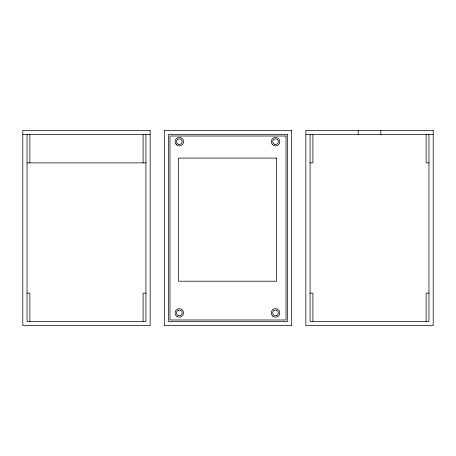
<?xml version="1.0" encoding="UTF-8"?>
<svg xmlns="http://www.w3.org/2000/svg" width="456" height="456" viewBox="0 0 456 456"><rect width="100%" height="100%" fill="white"/><g stroke="black" fill="none" stroke-linecap="round" stroke-linejoin="round"><path stroke-width="0.68" d="M22.8 134.6L150.166 134.6M305.833 134.6L433.2 134.6M27.046 162.9L145.92 162.9M310.08 162.9L312.913 162.9L312.913 134.6M428.953 162.9L426.126 162.9L426.126 134.6M27.046 293.1L29.874 293.1L29.874 321.4M145.92 293.1L143.087 293.1L143.087 321.4M310.08 293.1L312.913 293.1L312.913 321.4M428.953 293.1L426.126 293.1L426.126 321.4M428.953 134.6L428.953 321.4L310.08 321.4L310.08 134.6M380.84 130.353L380.84 134.6M358.194 130.353L358.194 134.6M145.92 134.6L145.92 321.4L27.046 321.4L27.046 134.6M143.087 134.6L143.087 162.9M29.874 134.6L29.874 162.9M178.587 310.177L177.903 310.462A2.833 2.833 0 0 0 177.903 315.364L178.587 315.643A2.833 2.833 0 0 0 182.149 312.913A2.833 2.833 0 0 0 178.587 310.177M276.963 315.364L276.285 315.643A2.833 2.833 0 0 1 272.722 312.913A2.833 2.833 0 0 1 276.285 310.177L276.963 310.462A2.833 2.833 0 0 1 276.963 315.364M150.166 130.353L22.8 130.353L22.8 325.647L150.166 325.647L150.166 130.353M291.68 130.353L164.32 130.353L164.32 325.647L291.68 325.647L291.68 130.353M433.2 130.353L305.833 130.353L305.833 325.647L433.2 325.647L433.2 130.353M287.44 134.6L168.56 134.6L168.56 321.4L287.44 321.4L287.44 134.6M286.02 136.013L169.98 136.013L169.98 319.987L286.02 319.987L286.02 136.013M276.541 158.089L178.467 158.089L178.467 281.209L276.541 281.209L276.541 158.089M176.318 144.677A4.247 4.247 0 0 0 183.42 142.774A4.247 4.247 0 0 0 178.222 137.575A4.247 4.247 0 0 0 176.318 144.677M272.545 144.677A4.247 4.247 0 0 0 279.653 142.774A4.247 4.247 0 0 0 274.449 137.575A4.247 4.247 0 0 0 272.545 144.677M177.122 316.544A4.247 4.247 0 0 0 183.563 312.998A4.247 4.247 0 0 0 177.27 309.191A4.247 4.247 0 0 0 177.122 316.544M272.865 316.196A4.247 4.247 0 0 0 279.739 313.591A4.247 4.247 0 0 0 274.045 308.94A4.247 4.247 0 0 0 272.865 316.196M177.903 144.124A2.833 2.833 0 0 0 182.149 141.673A2.833 2.833 0 0 0 177.903 139.222A2.833 2.833 0 0 0 177.903 144.124M274.136 144.124A2.833 2.833 0 0 0 278.382 141.673A2.833 2.833 0 0 0 274.136 139.222A2.833 2.833 0 0 0 274.136 144.124"/></g></svg>
